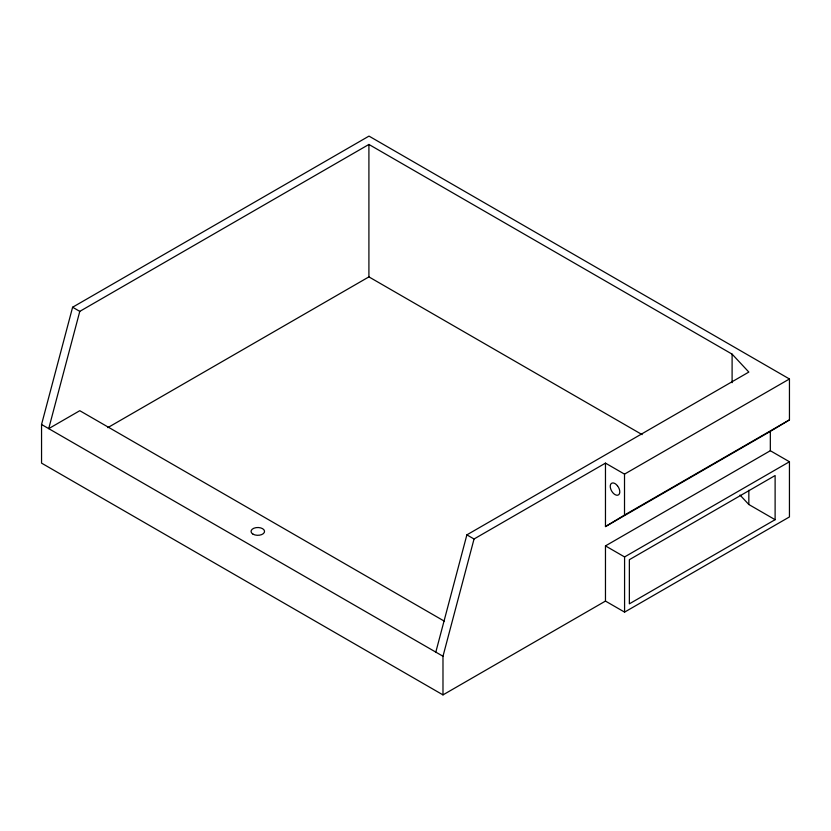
<?xml version="1.0" encoding="UTF-8"?>
<svg xmlns="http://www.w3.org/2000/svg" width="831" height="831" viewBox="0 0 831 831"><rect width="100%" height="100%" fill="white"/><g stroke="black" fill="none" stroke-linecap="round" stroke-linejoin="round"><path stroke-width="1.25" d="M732.101 382.707L732.111 354.141L368.912 144.449L79.786 311.376L48.717 428.64L79.786 410.701L444.44 621.235M770.327 450.724L770.337 431.393L789.45 419.884L789.45 378.978L368.995 136.107L72.609 307.231L41.55 424.496L41.55 463.127L442.985 694.893L605.467 601.083L624.58 612.115L789.44 516.934L789.44 461.756L770.327 450.724L605.467 545.894L605.467 601.083M435.808 652.117L466.877 534.863L748.835 372.07L732.111 354.141M442.985 694.893L442.985 656.261L474.044 538.997L605.467 463.127L624.517 474.127L624.517 515.033L605.467 526.584L605.467 463.127M107.801 427.633L368.912 276.889L642.145 434.634M624.517 474.127L789.45 378.978M624.517 515.033L789.45 419.884M605.467 526.584L770.337 431.393M605.467 545.894L624.58 556.936L789.44 461.756M775.115 519.687L629.358 603.836L629.358 559.689L775.115 475.54L775.115 519.687L748.835 504.51L740.026 495.068M72.609 307.231L79.786 311.376M466.877 534.863L474.044 538.997M41.55 424.496L442.985 656.261M748.835 490.228L748.835 504.51M624.58 556.936L624.58 612.115M368.912 144.449L368.912 276.889M617.412 485.699L616.259 484.483A6.762 3.906 60 0 0 610.608 484.431A6.762 3.906 60 0 0 612.634 492.492L613.787 493.707A6.762 3.906 60 0 0 619.438 493.759A6.762 3.906 60 0 0 617.412 485.699M253.019 534.167A6.762 3.906 0 0 0 264.32 532.422A6.762 3.906 0 0 0 256.052 527.643A6.762 3.906 0 0 0 253.019 534.167"/></g></svg>
